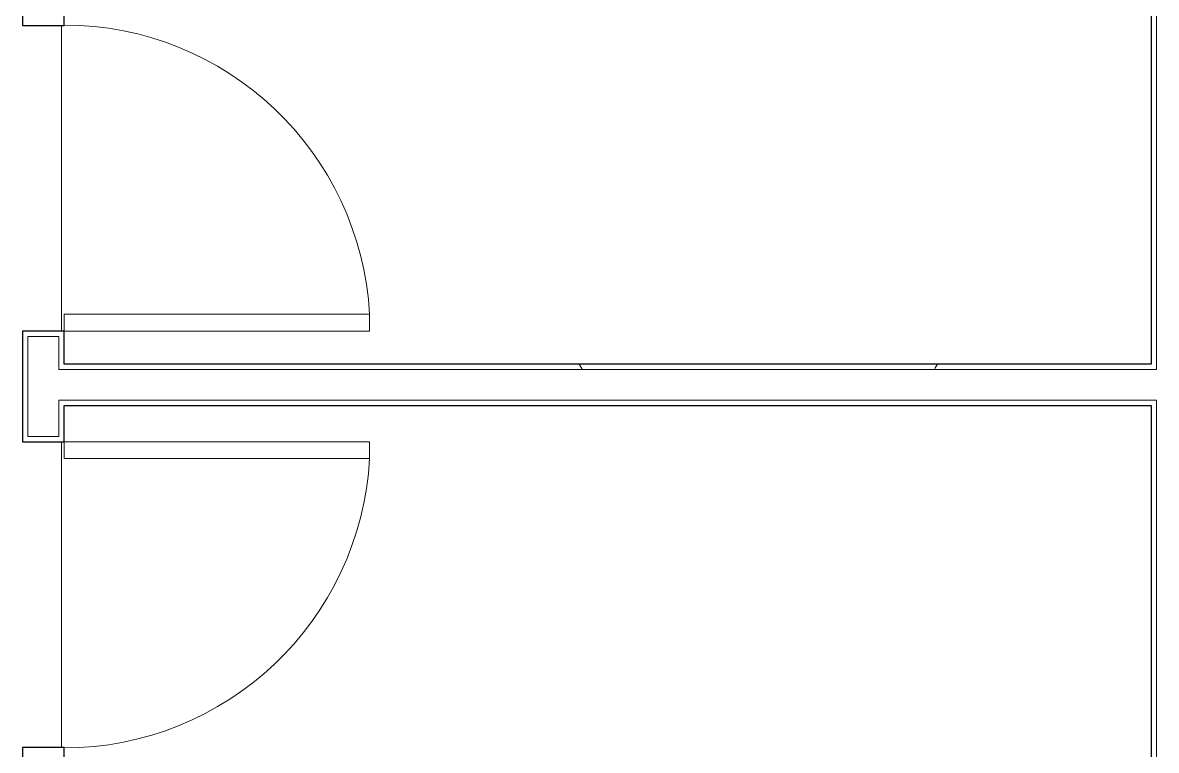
# Model space of a CAD drawing. Header units: inches. Extents: x 0 to 26364, y -23034 to 792.
# Drawn here: x 25170 to 25303.6, y -22602.4 to -22516.7 of the extents above; entities that cross this region are included whole.
import ezdxf

# ---------------------------------------------------------------- set-up
doc = ezdxf.new("R2010")
doc.units = ezdxf.units.IN
doc.header["$MEASUREMENT"] = 0
for name, color, linetype, lineweight in [('A-DOOR', 31, 'Continuous', 13), ('A-FLOR', 192, 'Continuous', 13), ('A-WALL', 113, 'Continuous', 13), ('A-WALL-PATT', 111, 'Continuous', 25), ('I-WALL', 2, 'Continuous', 13)]:
    doc.layers.add(name, color=color, linetype=linetype, lineweight=lineweight)
pattern_1 = [(0, (0, 0), (61.44, 15.36), [2.534, -43.546, 2.534, -43.546, -245.76]), (0, (0, 0), (61.44, 15.36), [-92.16, 2.534, -89.626, 2.534, -43.546, -107.52]), (0, (0, 0), (61.44, 15.36), [-230.4, 2.534, -28.186, 2.534, -74.266]), (120, (23.04, 7.68), (-44.02215, 45.528601), [2.534, -43.546, 2.534, -43.546, -245.76]), (120, (23.04, 7.68), (-44.02215, 45.528601), [-92.16, 2.534, -89.626, 2.534, -43.546, -107.52]), (120, (23.04, 7.68), (-44.02215, 45.528601), [-230.4, 2.534, -28.186, 2.534, -74.266]), (240, (30.72, 38.4), (-17.41785, -60.888601), [2.534, -43.546, 2.534, -43.546, -245.76]), (240, (30.72, 38.4), (-17.41785, -60.888601), [-92.16, 2.534, -89.626, 2.534, -43.546, -107.52]), (240, (30.72, 38.4), (-17.41785, -60.888601), [-230.4, 2.534, -28.186, 2.534, -74.266])]

# ---------------------------------------------------------------- blocks, each defined once
blk = doc.blocks.new('Struct_Xcel_Sports Complex_rvt-1-Egress Plan')
at = {"layer": 'A-FLOR', "color": 250, "lineweight": 9}
for p, q in [((25174.52, -22553.05), (25174.52, -22517.05)), ((25174.52, -22602.05), (25174.52, -22566.05))]:
    blk.add_line(p, q, dxfattribs=at)
blk = doc.blocks.new('Single-Flush - 36_ x 84_-1318898-Egress Plan')
at = {"layer": 'A-DOOR'}
for p, q in [((16, 2.44), (16, 38.45)), ((18, 38.45), (16, 38.45)), ((18, 2.44), (18, 38.45)), ((18, 2.44), (16, 2.44))]:
    blk.add_line(p, q, dxfattribs=at)
at = {"layer": 'A-DOOR', "lineweight": 9}
blk.add_arc((18, 2.44), 36.07, 93.1789, 180, dxfattribs=at)
blk = doc.blocks.new('Single-Flush - 36_ x 84_-1318909-Egress Plan')
at = {"layer": 'A-DOOR'}
for p, q in [((16, -2.44), (16, -38.45)), ((18, -2.44), (16, -2.44)), ((18, -2.44), (18, -38.45)), ((18, -38.45), (16, -38.45))]:
    blk.add_line(p, q, dxfattribs=at)
at = {"layer": 'A-DOOR', "lineweight": 9}
blk.add_arc((18, -2.44), 36.07, 180, 266.8211, dxfattribs=at)

msp = doc.modelspace()

# ---------------------------------------------------------------- hatches: boundary and pattern name
at = {"layer": 'A-WALL-PATT', "lineweight": 9}
h = msp.add_hatch(dxfattribs=at)
h.set_pattern_fill('FP_10', color=256, style=0, pattern_type=2)
h.set_pattern_definition(pattern_1)
h.paths.add_polyline_path([(25170.58, -22787.3), (25170.58, -22627.18), (25169.95, -22627.18), (25169.95, -22787.3)], flags=0)
h.paths.add_polyline_path([(25170.58, -22623.55), (25170.58, -22602.68), (25172.39, -22602.68), (25172.39, -22602.05), (25169.95, -22602.05), (25169.95, -22623.55)], flags=0)
h.paths.add_polyline_path([(25170.81, -22566.05), (25172.39, -22566.05), (25172.39, -22565.43), (25170.58, -22565.43), (25170.58, -22553.68), (25172.39, -22553.68), (25172.39, -22553.05), (25169.95, -22553.05), (25169.95, -22566.05)], flags=0)
h.paths.add_polyline_path([(25172.39, -22517.05), (25172.39, -22516.43), (25170.58, -22516.43), (25170.58, -22405.68), (25172.39, -22405.68), (25172.39, -22405.05), (25169.95, -22405.05), (25169.95, -22517.05), (25170.81, -22517.05)], flags=0)
h.paths.add_polyline_path([(25169.95, -22373.05), (25172.39, -22373.05), (25172.39, -22372.43), (25170.58, -22372.43), (25170.58, -22369.55), (25169.95, -22369.55)], flags=0)
h = msp.add_hatch(dxfattribs=at)
h.set_pattern_fill('FP_10', color=256, style=0, pattern_type=2)
h.set_pattern_definition(pattern_1)
h.paths.add_polyline_path([(25174.2, -22787.3), (25174.83, -22787.3), (25174.83, -22602.05), (25172.39, -22602.05), (25172.39, -22602.68), (25174.2, -22602.68), (25174.2, -22786.55)], flags=0)
h.paths.add_polyline_path([(25174.83, -22566.05), (25174.83, -22561.18), (25174.2, -22561.18), (25174.2, -22565.43), (25172.39, -22565.43), (25172.39, -22566.05)], flags=0)
h.paths.add_polyline_path([(25174.2, -22557.55), (25174.83, -22557.55), (25174.83, -22553.05), (25172.39, -22553.05), (25172.39, -22553.68), (25174.2, -22553.68)], flags=0)
h.paths.add_polyline_path([(25172.39, -22517.05), (25174.83, -22517.05), (25174.83, -22405.05), (25172.39, -22405.05), (25172.39, -22405.68), (25174.2, -22405.68), (25174.2, -22516.43), (25172.39, -22516.43)], flags=0)
h.paths.add_polyline_path([(25172.39, -22373.05), (25174.83, -22373.05), (25174.83, -22369.55), (25170.58, -22369.55), (25170.58, -22370.18), (25174.2, -22370.18), (25174.2, -22372.43), (25172.39, -22372.43)], flags=0)
h = msp.add_hatch(dxfattribs=at)
h.set_pattern_fill('FP_10', color=256, style=0, pattern_type=2)
h.set_pattern_definition(pattern_1)
h.paths.add_polyline_path([(25302.95, -22787.3), (25303.58, -22787.3), (25303.58, -22561.18), (25302.95, -22561.18), (25302.95, -22786.55)], flags=0)
h.paths.add_polyline_path([(25302.95, -22557.55), (25303.58, -22557.55), (25303.58, -22369.55), (25302.95, -22369.55), (25302.95, -22556.93)], flags=0)
h = msp.add_hatch(dxfattribs=at)
h.set_pattern_fill('FP_10', color=256, style=0, pattern_type=2)
h.set_pattern_definition(pattern_1)
h.paths.add_polyline_path([(25302.95, -22557.55), (25302.95, -22556.93), (25174.83, -22556.93), (25174.83, -22557.55), (25241, -22557.55)], flags=0)

# ---------------------------------------------------------------- linework, layer by layer
at = {"layer": 'A-WALL', "lineweight": 9}
for p, q in [((25303.58, -22370.3), (25303.58, -22557.55)), ((25174.2, -22553.68), (25170.58, -22553.68)), ((25170.58, -22553.68), (25170.58, -22565.43)), ((25174.2, -22557.55), (25174.2, -22553.68)), ((25303.58, -22557.55), (25174.2, -22557.55)), ((25174.2, -22565.43), (25174.2, -22561.18)), ((25174.2, -22561.18), (25303.58, -22561.18)), ((25303.58, -22561.18), (25303.58, -22787.3)), ((25170.58, -22565.43), (25174.2, -22565.43))]:
    msp.add_line(p, q, dxfattribs=at)
at = {"layer": 'I-WALL', "lineweight": 25}
for p, q in [((25302.95, -22370.3), (25302.95, -22556.93)), ((25169.95, -22405.05), (25169.95, -22517.05)), ((25174.83, -22517.05), (25174.83, -22405.05)), ((25169.95, -22517.05), (25174.83, -22517.05)), ((25174.83, -22553.05), (25169.95, -22553.05)), ((25169.95, -22553.05), (25169.95, -22566.05)), ((25174.83, -22556.93), (25174.83, -22553.05)), ((25302.95, -22556.93), (25174.83, -22556.93)), ((25174.83, -22566.05), (25174.83, -22561.8)), ((25174.83, -22561.8), (25302.95, -22561.8)), ((25302.95, -22561.8), (25302.95, -22786.55)), ((25169.95, -22566.05), (25174.83, -22566.05)), ((25174.83, -22602.05), (25169.95, -22602.05)), ((25169.95, -22602.05), (25169.95, -22622.93)), ((25174.83, -22786.55), (25174.83, -22602.05))]:
    msp.add_line(p, q, dxfattribs=at)

# ---------------------------------------------------------------- block references
at = {"lineweight": 5}
msp.add_blockref('Struct_Xcel_Sports Complex_rvt-1-Egress Plan', (0, 0), dxfattribs=at)
at = {"layer": 'A-DOOR'}
for name, p, rotation in [('Single-Flush - 36_ x 84_-1318898-Egress Plan', (25172.39, -22535.05), 270), ('Single-Flush - 36_ x 84_-1318909-Egress Plan', (25172.39, -22584.05), 90)]:
    msp.add_blockref(name, p, dxfattribs=dict(at, rotation=rotation))

doc.saveas('drawing.dxf')
